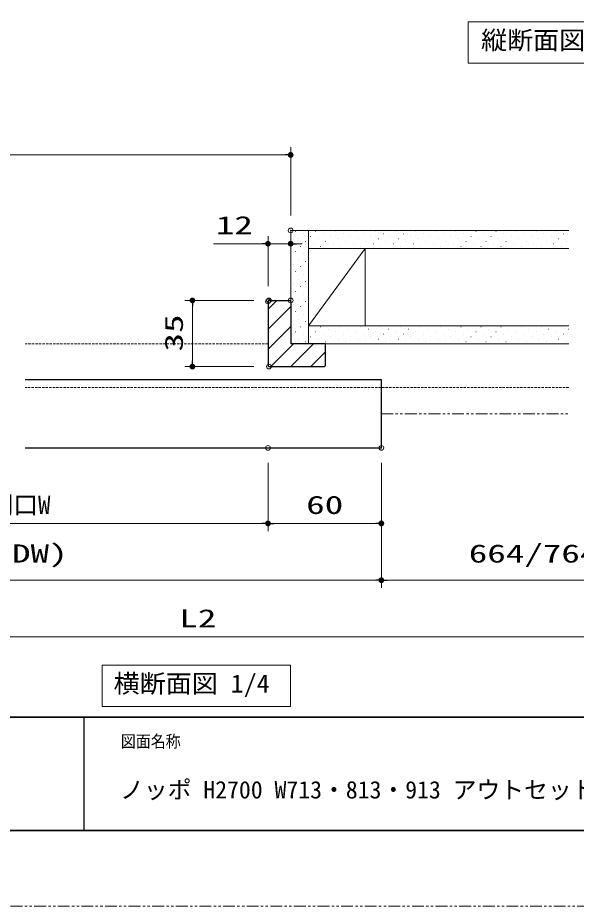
# Model space of a CAD drawing. Units: millimetres, scale not verified. Extents: x -1306 to 1306, y -607 to 607.
# Drawn here: x -927.9 to -632.3, y -594 to -124 of the extents above; entities that cross this region are included whole.
import ezdxf
from ezdxf.enums import TextEntityAlignment as Align

# ---------------------------------------------------------------- set-up
doc = ezdxf.new("R2010")
doc.units = ezdxf.units.MM
doc.header["$LTSCALE"] = 5
doc.header["$PDMODE"] = 32
doc.header["$PDSIZE"] = 2.5
doc.linetypes.add('USER1', pattern=[2.5, 1.25, -0.25, 0.25, -0.25, 0.25, -0.25])
doc.linetypes.add('USER2', pattern=[0.375, 0.25, -0.125])
for name, color, linetype, lineweight in [('0-1_線(黄)', 2, 'Continuous', 15), ('0-3_陰線', 4, 'USER1', 9), ('0-8_二点鎖線', 4, 'USER1', 9), ('0-B_点線(水)', 4, 'USER2', 9), ('0-D_線(白)', 7, 'Continuous', 30), ('1-1_寸法線', 3, 'Continuous', 13), ('1-2_ハッチング', 6, 'Continuous', 9), ('1-4_DEFPOINTS', 7, 'Continuous', 5), ('1-5_0', 3, 'Continuous', 25), ('1-7_図面枠', 7, 'Continuous', 35)]:
    doc.layers.add(name, color=color, linetype=linetype, lineweight=lineweight)
doc.styles.add('ＭＳ ゴシック', font='')
doc.styles.get('ＭＳ ゴシック').set_extended_font_data('MS Gothic')

# ---------------------------------------------------------------- blocks, each defined once
blk = doc.blocks.new('_DOT')
at = {"layer": '1-5_0'}
blk.add_line((-2.5, 0), (-5, 0), dxfattribs=at)
for points in [[(0, 0), (-2.5, 0), (-2.48, 0.313)], [(0, 0), (-2.48, -0.313), (-2.5, 0)], [(0, 0), (-2.48, 0.313), (-2.421, 0.622)], [(0, 0), (-2.421, -0.622), (-2.48, -0.313)], [(0, 0), (-2.421, 0.622), (-2.324, 0.92)], [(0, 0), (-2.324, -0.92), (-2.421, -0.622)], [(0, 0), (-2.324, 0.92), (-2.191, 1.204)], [(0, 0), (-2.191, -1.204), (-2.324, -0.92)], [(0, 0), (-2.191, 1.204), (-2.023, 1.469)], [(0, 0), (-2.023, -1.469), (-2.191, -1.204)], [(0, 0), (-2.023, 1.469), (-1.822, 1.711)], [(0, 0), (-1.822, -1.711), (-2.023, -1.469)], [(0, 0), (-1.822, 1.711), (-1.594, 1.926)], [(0, 0), (-1.594, -1.926), (-1.822, -1.711)], [(0, 0), (-1.594, 1.926), (-1.34, 2.111)], [(0, 0), (-1.34, -2.111), (-1.594, -1.926)], [(0, 0), (-1.34, 2.111), (-1.064, 2.262)], [(0, 0), (-1.064, -2.262), (-1.34, -2.111)], [(0, 0), (-1.064, 2.262), (-0.773, 2.378)], [(0, 0), (-0.773, -2.378), (-1.064, -2.262)], [(0, 0), (-0.773, 2.378), (-0.468, 2.456)], [(0, 0), (-0.468, -2.456), (-0.773, -2.378)], [(0, 0), (-0.468, 2.456), (-0.157, 2.495)], [(0, 0), (-0.157, -2.495), (-0.468, -2.456)], [(0, 0), (-0.157, 2.495), (0.157, 2.495)], [(0, 0), (0.157, -2.495), (-0.157, -2.495)], [(0, 0), (0.157, 2.495), (0.468, 2.456)], [(0, 0), (0.468, 2.456), (0.773, 2.378)], [(0, 0), (0.773, 2.378), (1.064, 2.262)], [(0, 0), (1.064, 2.262), (1.34, 2.111)], [(0, 0), (1.34, 2.111), (1.594, 1.926)], [(0, 0), (1.594, 1.926), (1.822, 1.711)], [(0, 0), (1.822, 1.711), (2.023, 1.469)], [(0, 0), (2.023, 1.469), (2.191, 1.204)], [(0, 0), (2.191, 1.204), (2.324, 0.92)], [(0, 0), (2.324, 0.92), (2.421, 0.622)], [(0, 0), (2.421, 0.622), (2.48, 0.313)], [(0, 0), (2.48, 0.313), (2.5, 0)], [(0, 0), (0.468, -2.456), (0.157, -2.495)], [(0, 0), (0.773, -2.378), (0.468, -2.456)], [(0, 0), (1.064, -2.262), (0.773, -2.378)], [(0, 0), (1.34, -2.111), (1.064, -2.262)], [(0, 0), (1.594, -1.926), (1.34, -2.111)], [(0, 0), (1.822, -1.711), (1.594, -1.926)], [(0, 0), (2.023, -1.469), (1.822, -1.711)], [(0, 0), (2.191, -1.204), (2.023, -1.469)], [(0, 0), (2.324, -0.92), (2.191, -1.204)], [(0, 0), (2.421, -0.622), (2.324, -0.92)], [(0, 0), (2.48, -0.313), (2.421, -0.622)], [(0, 0), (2.5, 0), (2.48, -0.313)]]:
    blk.add_solid(points, dxfattribs=at)

msp = doc.modelspace()

# ---------------------------------------------------------------- linework, layer by layer
at = {"layer": '0-1_線(黄)'}
for p, q in [((-783.453, -296.525), (-783.453, -236.525)), ((-636.292, -236.525), (-783.453, -236.525)), ((-773.953, -296.525), (-773.953, -236.525)), ((-773.953, -287.025), (-743.953, -246.025)), ((-636.292, -246.025), (-773.953, -246.025)), ((-743.953, -287.025), (-743.953, -246.025)), ((-636.292, -287.025), (-773.953, -287.025)), ((-636.292, -296.525), (-783.453, -296.525))]:
    msp.add_line(p, q, dxfattribs=at)
for points in [[(-689.52, -126.178), (-588.975, -126.178), (-588.975, -148.012), (-689.52, -148.012)], [(-883.26, -466.525), (-783.565, -466.525), (-783.565, -488.36), (-883.26, -488.36)]]:
    msp.add_lwpolyline(points, close=True, dxfattribs=at)
at = {"layer": '0-3_陰線'}
msp.add_line((387.036, -594), (-1292.964, -594), dxfattribs=at)
at = {"layer": '0-8_二点鎖線'}
msp.add_line((-735.453, -333.525), (-636.292, -333.525), dxfattribs=at)
at = {"layer": '0-B_点線(水)'}
for p, q in [((-795.453, -296.525), (-923.921, -296.525)), ((-636.292, -319.525), (-923.921, -319.525))]:
    msp.add_line(p, q, dxfattribs=at)
at = {"layer": '0-D_線(白)'}
for p, q in [((-795.453, -274.025), (-794.953, -273.525)), ((-795.453, -274.025), (-795.453, -308.025)), ((-794.953, -273.525), (-783.953, -273.525)), ((-783.453, -274.025), (-783.953, -273.525)), ((-783.453, -274.025), (-783.453, -296.525)), ((-794.953, -308.525), (-795.453, -308.025)), ((-794.953, -308.525), (-765.553, -308.525)), ((-765.053, -308.025), (-765.553, -308.525)), ((-923.921, -351.525), (-735.453, -351.525))]:
    msp.add_line(p, q, dxfattribs=at)
for points in [[(-765.053, -308.025), (-765.053, -296.525), (-783.453, -296.525)], [(-735.453, -351.525), (-735.453, -315.525), (-923.921, -315.525)]]:
    msp.add_lwpolyline(points, dxfattribs=at)
at = {"layer": '1-1_寸法線'}
for p, q in [((-783.453, -228.525), (-783.453, -192.525)), ((-1094.389, -196.525), (-786.453, -196.525)), ((-795.453, -266.025), (-795.453, -239.556)), ((-783.453, -265.525), (-783.453, -239.556)), ((-798.453, -243.556), (-824.215, -243.556)), ((-783.453, -243.556), (-795.453, -243.556)), ((-780.453, -243.556), (-777.453, -243.556)), ((-802.953, -273.525), (-839.453, -273.525)), ((-835.453, -276.525), (-835.453, -305.525)), ((-802.953, -308.525), (-839.453, -308.525)), ((-795.453, -359.525), (-795.453, -395.525)), ((-795.453, -359.525), (-795.453, -395.525)), ((-735.453, -359.525), (-735.453, -395.525)), ((-735.453, -359.525), (-735.453, -425.525)), ((-735.453, -359.525), (-735.453, -425.525)), ((-1082.389, -391.525), (-798.453, -391.525)), ((-792.453, -391.525), (-738.453, -391.525)), ((-1117.389, -421.525), (-738.453, -421.525)), ((-732.453, -421.525), (-538.245, -421.525)), ((-1128.389, -451.525), (-538.245, -451.525))]:
    msp.add_line(p, q, dxfattribs=at)
at = {"layer": '1-2_ハッチング'}
for p, q in [((-780.838, -237.037), (-780.788, -237.037)), ((-776.86, -238.363), (-776.81, -238.363)), ((-772.883, -239.689), (-772.833, -239.689)), ((-770.231, -237.037), (-770.181, -237.037)), ((-766.254, -238.363), (-766.204, -238.363)), ((-762.276, -239.689), (-762.226, -239.689)), ((-759.624, -237.037), (-759.574, -237.037)), ((-755.647, -238.363), (-755.597, -238.363)), ((-751.67, -239.689), (-751.62, -239.689)), ((-749.018, -237.037), (-748.968, -237.037)), ((-745.04, -238.363), (-744.99, -238.363)), ((-741.063, -239.689), (-741.013, -239.689)), ((-738.411, -237.037), (-738.361, -237.037)), ((-734.434, -238.363), (-734.384, -238.363)), ((-730.456, -239.689), (-730.406, -239.689)), ((-727.805, -237.037), (-727.755, -237.037)), ((-723.827, -238.363), (-723.777, -238.363)), ((-719.85, -239.689), (-719.8, -239.689)), ((-717.198, -237.037), (-717.148, -237.037)), ((-713.221, -238.363), (-713.171, -238.363)), ((-709.243, -239.689), (-709.193, -239.689)), ((-706.591, -237.037), (-706.541, -237.037)), ((-702.614, -238.363), (-702.564, -238.363)), ((-698.637, -239.689), (-698.587, -239.689)), ((-695.985, -237.037), (-695.935, -237.037)), ((-692.007, -238.363), (-691.957, -238.363)), ((-688.03, -239.689), (-687.98, -239.689)), ((-685.378, -237.037), (-685.328, -237.037)), ((-681.401, -238.363), (-681.351, -238.363)), ((-677.423, -239.689), (-677.373, -239.689)), ((-674.772, -237.037), (-674.722, -237.037)), ((-670.794, -238.363), (-670.744, -238.363)), ((-666.817, -239.689), (-666.767, -239.689)), ((-664.165, -237.037), (-664.115, -237.037)), ((-660.188, -238.363), (-660.138, -238.363)), ((-656.21, -239.689), (-656.16, -239.689)), ((-653.558, -237.037), (-653.508, -237.037)), ((-649.581, -238.363), (-649.531, -238.363)), ((-645.604, -239.689), (-645.554, -239.689)), ((-642.952, -237.037), (-642.902, -237.037)), ((-638.974, -238.363), (-638.924, -238.363)), ((-782.163, -243.666), (-782.113, -243.666)), ((-779.512, -241.014), (-779.462, -241.014)), ((-775.534, -242.34), (-775.484, -242.34)), ((-771.557, -243.666), (-771.507, -243.666)), ((-768.905, -241.014), (-768.855, -241.014)), ((-764.928, -242.34), (-764.878, -242.34)), ((-760.95, -243.666), (-760.9, -243.666)), ((-758.299, -241.014), (-758.249, -241.014)), ((-754.321, -242.34), (-754.271, -242.34)), ((-750.344, -243.666), (-750.294, -243.666)), ((-747.692, -241.014), (-747.642, -241.014)), ((-743.715, -242.34), (-743.665, -242.34)), ((-739.737, -243.666), (-739.687, -243.666)), ((-737.085, -241.014), (-737.035, -241.014)), ((-733.108, -242.34), (-733.058, -242.34)), ((-729.13, -243.666), (-729.08, -243.666)), ((-726.479, -241.014), (-726.429, -241.014)), ((-722.501, -242.34), (-722.451, -242.34)), ((-718.524, -243.666), (-718.474, -243.666)), ((-715.872, -241.014), (-715.822, -241.014)), ((-711.895, -242.34), (-711.845, -242.34)), ((-707.917, -243.666), (-707.867, -243.666)), ((-705.266, -241.014), (-705.216, -241.014)), ((-701.288, -242.34), (-701.238, -242.34)), ((-697.311, -243.666), (-697.261, -243.666)), ((-694.659, -241.014), (-694.609, -241.014)), ((-690.682, -242.34), (-690.632, -242.34)), ((-686.704, -243.666), (-686.654, -243.666)), ((-684.052, -241.014), (-684.002, -241.014)), ((-680.075, -242.34), (-680.025, -242.34)), ((-676.097, -243.666), (-676.047, -243.666)), ((-673.446, -241.014), (-673.396, -241.014)), ((-669.468, -242.34), (-669.418, -242.34)), ((-665.491, -243.666), (-665.441, -243.666)), ((-662.839, -241.014), (-662.789, -241.014)), ((-658.862, -242.34), (-658.812, -242.34)), ((-654.884, -243.666), (-654.834, -243.666)), ((-652.233, -241.014), (-652.183, -241.014)), ((-648.255, -242.34), (-648.205, -242.34)), ((-644.278, -243.666), (-644.228, -243.666)), ((-641.626, -241.014), (-641.576, -241.014)), ((-637.649, -242.34), (-637.599, -242.34)), ((-780.838, -247.644), (-780.788, -247.644)), ((-778.186, -244.992), (-778.136, -244.992)), ((-776.86, -248.969), (-776.81, -248.969)), ((-774.209, -246.318), (-774.159, -246.318)), ((-767.579, -244.992), (-767.529, -244.992)), ((-756.973, -244.992), (-756.923, -244.992)), ((-746.366, -244.992), (-746.316, -244.992)), ((-735.76, -244.992), (-735.71, -244.992)), ((-725.153, -244.992), (-725.103, -244.992)), ((-714.546, -244.992), (-714.496, -244.992)), ((-703.94, -244.992), (-703.89, -244.992)), ((-693.333, -244.992), (-693.283, -244.992)), ((-682.727, -244.992), (-682.677, -244.992)), ((-672.12, -244.992), (-672.07, -244.992)), ((-661.513, -244.992), (-661.463, -244.992)), ((-650.907, -244.992), (-650.857, -244.992)), ((-640.3, -244.992), (-640.25, -244.992)), ((-779.512, -251.621), (-779.462, -251.621)), ((-775.534, -252.947), (-775.484, -252.947)), ((-782.163, -254.273), (-782.113, -254.273)), ((-780.838, -258.25), (-780.788, -258.25)), ((-778.186, -255.599), (-778.136, -255.599)), ((-774.209, -256.924), (-774.159, -256.924)), ((-779.512, -262.228), (-779.462, -262.228)), ((-776.86, -259.576), (-776.81, -259.576)), ((-782.163, -264.879), (-782.113, -264.879)), ((-778.186, -266.205), (-778.136, -266.205)), ((-775.534, -263.554), (-775.484, -263.554)), ((-774.209, -267.531), (-774.159, -267.531)), ((-780.838, -268.857), (-780.788, -268.857)), ((-776.86, -270.183), (-776.81, -270.183)), ((-795.453, -278.169), (-790.809, -273.525)), ((-795.453, -288.775), (-783.453, -276.775)), ((-782.163, -275.486), (-782.113, -275.486)), ((-779.512, -272.834), (-779.462, -272.834)), ((-778.186, -276.812), (-778.136, -276.812)), ((-775.534, -274.16), (-775.484, -274.16)), ((-780.838, -279.463), (-780.788, -279.463)), ((-776.86, -280.789), (-776.81, -280.789)), ((-774.209, -278.138), (-774.159, -278.138)), ((-782.163, -286.093), (-782.113, -286.093)), ((-779.512, -283.441), (-779.462, -283.441)), ((-775.534, -284.767), (-775.484, -284.767)), ((-795.453, -299.382), (-783.453, -287.382)), ((-780.838, -290.07), (-780.788, -290.07)), ((-778.186, -287.418), (-778.136, -287.418)), ((-774.209, -288.744), (-774.159, -288.744)), ((-770.231, -290.07), (-770.181, -290.07)), ((-767.579, -287.418), (-767.529, -287.418)), ((-763.602, -288.744), (-763.552, -288.744)), ((-759.624, -290.07), (-759.574, -290.07)), ((-756.973, -287.418), (-756.923, -287.418)), ((-752.995, -288.744), (-752.945, -288.744)), ((-749.018, -290.07), (-748.968, -290.07)), ((-746.366, -287.418), (-746.316, -287.418)), ((-742.389, -288.744), (-742.339, -288.744)), ((-738.411, -290.07), (-738.361, -290.07)), ((-735.76, -287.418), (-735.71, -287.418)), ((-731.782, -288.744), (-731.732, -288.744)), ((-727.805, -290.07), (-727.755, -290.07)), ((-725.153, -287.418), (-725.103, -287.418)), ((-721.176, -288.744), (-721.126, -288.744)), ((-717.198, -290.07), (-717.148, -290.07)), ((-714.546, -287.418), (-714.496, -287.418)), ((-710.569, -288.744), (-710.519, -288.744)), ((-706.591, -290.07), (-706.541, -290.07)), ((-703.94, -287.418), (-703.89, -287.418)), ((-699.962, -288.744), (-699.912, -288.744)), ((-695.985, -290.07), (-695.935, -290.07)), ((-693.333, -287.418), (-693.283, -287.418)), ((-689.356, -288.744), (-689.306, -288.744)), ((-685.378, -290.07), (-685.328, -290.07)), ((-682.727, -287.418), (-682.677, -287.418)), ((-678.749, -288.744), (-678.699, -288.744)), ((-674.772, -290.07), (-674.722, -290.07)), ((-672.12, -287.418), (-672.07, -287.418)), ((-668.143, -288.744), (-668.093, -288.744)), ((-664.165, -290.07), (-664.115, -290.07)), ((-661.513, -287.418), (-661.463, -287.418)), ((-657.536, -288.744), (-657.486, -288.744)), ((-653.558, -290.07), (-653.508, -290.07)), ((-650.907, -287.418), (-650.857, -287.418)), ((-646.929, -288.744), (-646.879, -288.744)), ((-642.952, -290.07), (-642.902, -290.07)), ((-640.3, -287.418), (-640.25, -287.418)), ((-636.323, -288.744), (-636.273, -288.744)), ((-779.512, -294.047), (-779.462, -294.047)), ((-776.86, -291.396), (-776.81, -291.396)), ((-775.534, -295.373), (-775.484, -295.373)), ((-772.883, -292.722), (-772.833, -292.722)), ((-768.905, -294.047), (-768.855, -294.047)), ((-766.254, -291.396), (-766.204, -291.396)), ((-764.928, -295.373), (-764.878, -295.373)), ((-762.276, -292.722), (-762.226, -292.722)), ((-758.299, -294.047), (-758.249, -294.047)), ((-755.647, -291.396), (-755.597, -291.396)), ((-754.321, -295.373), (-754.271, -295.373)), ((-751.67, -292.722), (-751.62, -292.722)), ((-747.692, -294.047), (-747.642, -294.047)), ((-745.04, -291.396), (-744.99, -291.396)), ((-743.715, -295.373), (-743.665, -295.373)), ((-741.063, -292.722), (-741.013, -292.722)), ((-737.085, -294.047), (-737.035, -294.047)), ((-734.434, -291.396), (-734.384, -291.396)), ((-733.108, -295.373), (-733.058, -295.373)), ((-730.456, -292.722), (-730.406, -292.722)), ((-726.479, -294.047), (-726.429, -294.047)), ((-723.827, -291.396), (-723.777, -291.396)), ((-722.501, -295.373), (-722.451, -295.373)), ((-719.85, -292.722), (-719.8, -292.722)), ((-715.872, -294.047), (-715.822, -294.047)), ((-713.221, -291.396), (-713.171, -291.396)), ((-711.895, -295.373), (-711.845, -295.373)), ((-709.243, -292.722), (-709.193, -292.722)), ((-705.266, -294.047), (-705.216, -294.047)), ((-702.614, -291.396), (-702.564, -291.396)), ((-701.288, -295.373), (-701.238, -295.373)), ((-698.637, -292.722), (-698.587, -292.722)), ((-694.659, -294.047), (-694.609, -294.047)), ((-692.007, -291.396), (-691.957, -291.396)), ((-690.682, -295.373), (-690.632, -295.373)), ((-688.03, -292.722), (-687.98, -292.722)), ((-684.052, -294.047), (-684.002, -294.047)), ((-681.401, -291.396), (-681.351, -291.396)), ((-680.075, -295.373), (-680.025, -295.373)), ((-677.423, -292.722), (-677.373, -292.722)), ((-673.446, -294.047), (-673.396, -294.047)), ((-670.794, -291.396), (-670.744, -291.396)), ((-669.468, -295.373), (-669.418, -295.373)), ((-666.817, -292.722), (-666.767, -292.722)), ((-662.839, -294.047), (-662.789, -294.047)), ((-660.188, -291.396), (-660.138, -291.396)), ((-658.862, -295.373), (-658.812, -295.373)), ((-656.21, -292.722), (-656.16, -292.722)), ((-652.233, -294.047), (-652.183, -294.047)), ((-649.581, -291.396), (-649.531, -291.396)), ((-648.255, -295.373), (-648.205, -295.373)), ((-645.604, -292.722), (-645.554, -292.722)), ((-641.626, -294.047), (-641.576, -294.047)), ((-638.974, -291.396), (-638.924, -291.396)), ((-637.649, -295.373), (-637.599, -295.373)), ((-793.989, -308.525), (-781.989, -296.525)), ((-783.383, -308.525), (-771.383, -296.525)), ((-772.776, -308.525), (-765.053, -300.802))]:
    msp.add_line(p, q, dxfattribs=at)
at = {"layer": '1-4_DEFPOINTS'}
for p in [(-783.453, -196.525), (-783.453, -236.525), (-783.453, -243.556), (-794.953, -273.525), (-783.453, -273.525), (-795.453, -274.025), (-835.453, -308.525), (-794.953, -308.525), (-795.453, -351.525), (-735.453, -351.525), (-735.453, -351.525), (-795.453, -391.525), (-735.453, -391.525), (-735.453, -421.525)]:
    msp.add_point(p, dxfattribs=at)
at = {"layer": '1-5_0', "color": 7}
msp.add_line((-892.964, -494), (-892.964, -554), dxfattribs=at)
msp.add_line((-892.964, -494), (-892.964, -554), dxfattribs=at)
at = {"layer": '1-7_図面枠'}
msp.add_line((-1252.964, -494), (347.036, -494), dxfattribs=at)
msp.add_lwpolyline([(-1252.964, -554), (347.036, -554), (347.036, 554), (-1252.964, 554)], close=True, dxfattribs=at)

# ---------------------------------------------------------------- block references
at = {"layer": '1-1_寸法線', "xscale": 0.6, "yscale": 0.6}
for p in [(-783.453, -196.525), (-795.453, -243.556), (-795.453, -391.525), (-735.453, -391.525), (-735.453, -421.525)]:
    msp.add_blockref('_DOT', p, dxfattribs=at)
for p, rotation in [((-783.453, -243.556), 180), ((-835.453, -273.525), 90), ((-835.453, -308.525), 270), ((-795.453, -391.525), 180), ((-735.453, -421.525), 180)]:
    msp.add_blockref('_DOT', p, dxfattribs=dict(at, rotation=rotation))

# ---------------------------------------------------------------- texts
at = {"layer": '0-1_線(黄)', "style": 'ＭＳ ゴシック', "width": 1.05}
for s, p in [('縦断面図 1/4', (-682.668, -143.556)), ('横断面図 1/4', (-877.166, -483.903))]:
    msp.add_text(s, height=9.621, dxfattribs=at).set_placement(p, align=Align.BOTTOM_LEFT)
at = {"layer": '1-1_寸法線', "style": 'ＭＳ ゴシック', "width": 1.5}
for s, p in [('12', (-823.072, -241.406)), ('60', (-775.215, -389.375)), ('W(DW)', (-950.54, -415.09)), ('664/764/864', (-689.158, -415.09)), ('L2', (-842.365, -449.375))]:
    msp.add_text(s, height=9.604, dxfattribs=at).set_placement(p, align=Align.BOTTOM_LEFT)
msp.add_text('35', height=9.604, rotation=90, dxfattribs=at).set_placement((-837.603, -300.549), align=Align.BOTTOM_LEFT)
at = {"layer": '1-1_寸法線', "style": 'ＭＳ ゴシック'}
msp.add_text('有効開口W', height=9.621, dxfattribs=at).set_placement((-969.659, -389.375), align=Align.BOTTOM_LEFT)
at = {"layer": '1-7_図面枠', "style": 'ＭＳ ゴシック', "width": 0.9}
msp.add_text('図面名称', height=6.452, dxfattribs=at).set_placement((-873.367, -511.963), align=Align.BOTTOM_LEFT)
at = {"layer": '1-7_図面枠', "style": 'ＭＳ ゴシック'}
msp.add_text('ノッポ H2700 W713・813・913 アウトセット引き戸(上吊タイプ) 枠あり フラット 図面', height=9.236, dxfattribs=at).set_placement((-873.76, -539.776), align=Align.BOTTOM_LEFT)

doc.saveas('drawing.dxf')
